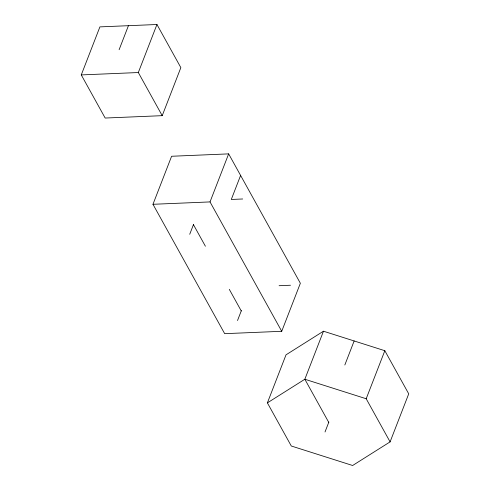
<?xml version="1.0" encoding="UTF-8"?>
<svg xmlns="http://www.w3.org/2000/svg" width="490" height="490" viewBox="0 0 490 490"><rect width="100%" height="100%" fill="white"/><g stroke="black" fill="none" stroke-linecap="round" stroke-linejoin="round"><path stroke-width="0.73" d="M81.273 74.915L99.905 26.883L156.953 24.5L180.853 67.626L162.221 115.665L105.172 118.041L81.273 74.915L138.321 72.538L162.221 115.665M119.113 49.711L128.429 25.688M138.321 72.538L156.953 24.5M152.972 204.293L171.604 156.261L228.652 153.878L300.358 283.257L281.726 331.295L224.677 333.672L152.972 204.293L210.02 201.917L281.726 331.295M189.722 234.275L193.587 224.31M210.02 201.917L228.652 153.878M240.602 175.445L231.292 199.461L242.697 198.983M237.521 320.527L241.386 310.562M267.387 402.872L286.019 354.834L323.474 331.209L384.828 350.711L408.727 393.838L390.095 441.876L352.641 465.5L291.287 445.998L267.387 402.872L304.841 379.248L323.474 331.209M344.831 364.983L354.148 340.96M325.017 431.984L328.876 422.019M390.095 441.876L366.195 398.75L384.828 350.711M279.092 285.713L290.503 285.235M366.195 398.75L304.841 379.248L328.741 422.374M193.446 224.665L205.402 246.231M229.302 289.357L241.252 310.923"/></g></svg>
